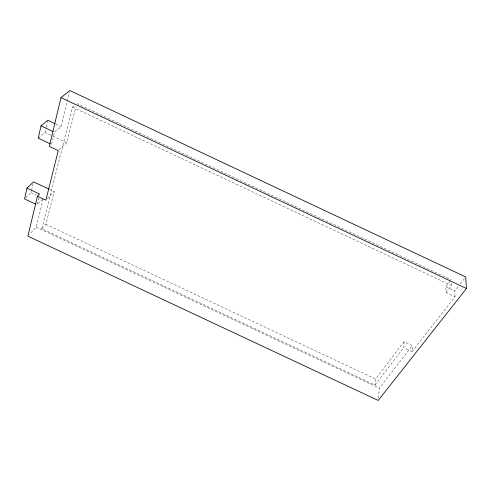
<?xml version="1.0" encoding="UTF-8"?>
<svg xmlns="http://www.w3.org/2000/svg" width="491" height="491" viewBox="0 0 491 491"><rect width="100%" height="100%" fill="white"/><g stroke="black" fill="none" stroke-linecap="round" stroke-linejoin="round"><path stroke-width="0.37" stroke-dasharray="2.46 1.84" d="M404.044 341.718L403.706 347.665L412.115 351.611L412.36 345.627L404.044 341.718L375.621 379.027L375.007 385.067L41.79 228.745L72.521 107.136L74.65 105.326M378.401 398.269L379.353 388.129L412.36 345.627M25.636 197.879L31.086 192.576L31.418 191.152M31.584 190.434L33.228 183.296M38.249 138.186L44.982 132.441L46.136 127.433M46.301 126.715L47.621 120.989M38.74 197.634L37.015 204.79L43.355 198.333L36.26 227.18L29.46 234.477M51.543 144.434L54.483 132.214L61.019 126.5L69.501 92.026M41.79 228.745L45.866 224.301L54.237 191.582L49.413 189.317M58.773 150.117L66.758 142.685L76.025 106.473M412.115 351.611L455.047 296.742L446.031 292.501L445.902 286.769L450.775 280.367M375.007 385.067L403.706 347.665M446.031 292.501L451.419 285.48L451.272 281.208M455.047 296.742L454.807 290.967L458.434 286.29M460.251 283.958L464.787 278.115M47.467 198.554L54.237 191.582M45.866 224.301L375.621 379.027M36.26 227.18L379.353 388.129M76.786 103.515L451.223 279.784M72.521 107.136L451.419 285.48M445.902 286.769L454.807 290.967M55.728 124.008L61.019 126.5M44.982 132.441L66.758 142.685M31.086 192.576L36.537 195.136"/><path stroke-width="0.74" d="M48.726 188.992L33.56 181.873L26.987 188.133L24.55 198.935L35.628 204.139M55.066 123.695L47.787 120.277L41.023 125.88L38.249 138.186L50.211 143.808M37.433 196.216L27.889 236.159L378.199 400.441L466.45 288.505L465.695 276.942L69.857 90.559L60.982 97.629L49.321 146.428L58.239 150.62L45.884 200.187L37.433 196.216L39.599 194.055L26.987 188.133M60.982 97.629L466.45 288.505M41.023 125.88L53.138 131.576"/></g></svg>
